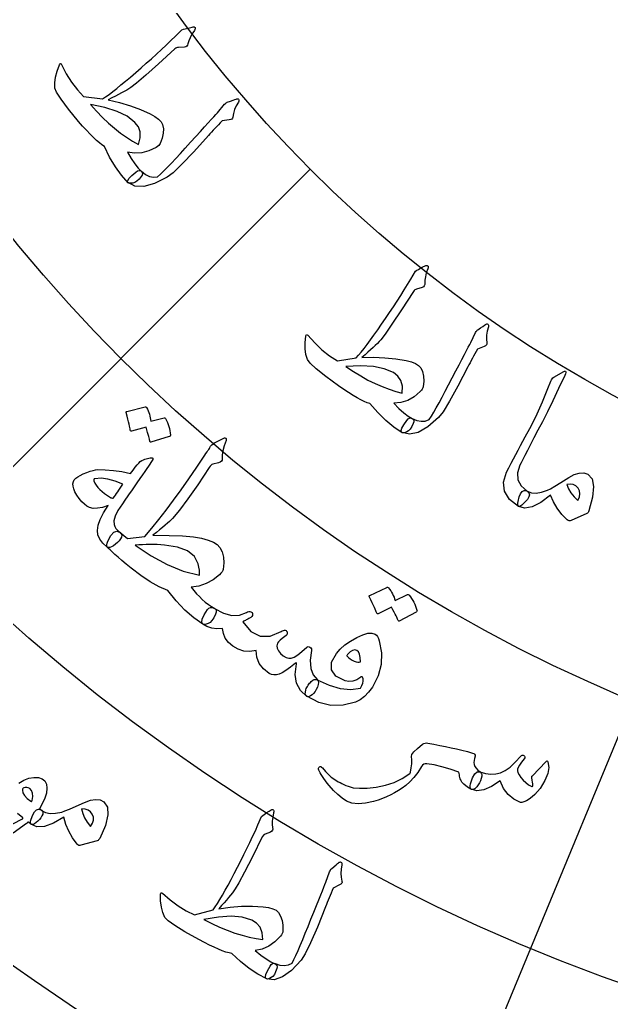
# Model space of a CAD drawing. Header units: millimetres. Extents: x -65 to 65, y -65 to 84.
# Drawn here: x -20.29 to -10.44, y -29.33 to -12.97 of the extents above; entities that cross this region are included whole.
import ezdxf

# ---------------------------------------------------------------- set-up
doc = ezdxf.new("R2010")
doc.units = ezdxf.units.MM
for name, color, linetype in [('ENGRAVE', 7, 'Continuous'), ('ENGRAVE_FINE', 8, 'Continuous'), ('GUIDE', 3, 'Continuous'), ('TEXT', 5, 'Continuous')]:
    doc.layers.add(name, color=color, linetype=linetype)

msp = doc.modelspace()

# ---------------------------------------------------------------- linework, layer by layer
at = {"layer": 'ENGRAVE'}
for radius in [57.525, 48.6086, 39.6922, 30.7759, 21.8595]:
    msp.add_circle((0, 0), radius, dxfattribs=at)
at = {"layer": 'ENGRAVE_FINE'}
for points in [[(-21.7618, -21.7618), (-15.457, -15.457)], [(-11.7774, -28.4332), (-8.3653, -20.1955)], [(-15.1896, -36.6709), (-11.7774, -28.4332)]]:
    msp.add_lwpolyline(points, dxfattribs=at)
for radius in [53.0668, 44.1504, 35.2341, 26.3177]:
    msp.add_circle((0, 0), radius, dxfattribs=at)
at = {"layer": 'GUIDE'}
msp.add_circle((0, 0), 59.475, dxfattribs=at)
at = {"layer": 'TEXT'}
for points in [[(-18.8826, -15.079), (-18.9228, -15.0531), (-18.9668, -15.0197), (-19.0146, -14.9787), (-19.0662, -14.93), (-19.1217, -14.8739), (-19.1814, -14.8106), (-19.2454, -14.74), (-19.3134, -14.6621), (-19.4826, -14.4554), (-19.6039, -14.2933), (-19.6783, -14.1768), (-19.7068, -14.1068), (-19.7097, -14.0179), (-19.6978, -13.9235), (-19.6713, -13.8238), (-19.6301, -13.7188), (-19.6213, -13.7049), (-19.6129, -13.6998), (-19.6048, -13.7033), (-19.597, -13.7155), (-19.5183, -13.8683), (-19.4305, -14.0083), (-19.3337, -14.1354), (-19.2283, -14.2494), (-18.9123, -14.2846), (-18.8618, -14.2513), (-18.8059, -14.2117), (-18.7447, -14.1658), (-18.6781, -14.1137), (-18.6064, -14.0556), (-18.5297, -13.9921), (-18.448, -13.9232), (-18.3614, -13.8488), (-18.2719, -13.7711), (-18.1842, -13.6938), (-18.0984, -13.6172), (-18.0145, -13.541), (-17.9325, -13.4656), (-17.8528, -13.3909), (-17.7751, -13.3171), (-17.6996, -13.2441), (-17.5909, -13.1366), (-17.5641, -13.1278), (-17.5381, -13.1199), (-17.5129, -13.1128), (-17.4886, -13.1066), (-17.4653, -13.1011), (-17.4431, -13.0962), (-17.422, -13.0918), (-17.4019, -13.088), (-17.3933, -13.0878), (-17.3856, -13.0896), (-17.3788, -13.0936), (-17.373, -13.0996), (-17.369, -13.1089), (-17.3696, -13.1202), (-17.3746, -13.1336), (-17.3842, -13.149), (-17.4245, -13.2105), (-17.4558, -13.2678), (-17.4782, -13.3208), (-17.4917, -13.3695), (-17.4987, -13.3925), (-17.5107, -13.4095), (-17.5279, -13.4206), (-17.5502, -13.4256), (-17.649, -13.4288), (-17.6651, -13.4299), (-17.6801, -13.4345), (-17.6941, -13.4424), (-17.7069, -13.4538), (-17.9813, -13.7023), (-18.195, -13.8923), (-18.3482, -14.0234), (-18.4413, -14.0952), (-18.4738, -14.117), (-18.5106, -14.1398), (-18.5517, -14.1635), (-18.5972, -14.1883), (-18.6466, -14.2144), (-18.7, -14.2421), (-18.7571, -14.2714), (-18.8181, -14.3022), (-18.6296, -14.3478), (-18.4504, -14.4023), (-18.2802, -14.4656), (-18.119, -14.5381), (-18.0401, -14.5811), (-17.9797, -14.6247), (-17.9377, -14.6688), (-17.9141, -14.7138), (-17.8999, -14.7843), (-17.9016, -14.8605), (-17.9192, -14.9425), (-17.9528, -15.0305), (-17.9634, -15.0477), (-17.9781, -15.0642), (-17.9971, -15.0801), (-18.0203, -15.0954), (-18.1415, -15.1533), (-18.2617, -15.1857), (-18.3811, -15.1925), (-18.4995, -15.1735), (-18.4372, -15.2781), (-18.3772, -15.3666), (-18.3195, -15.4391), (-18.2643, -15.4956), (-18.2517, -15.5124), (-18.2481, -15.5321), (-18.2536, -15.5548), (-18.2683, -15.5805), (-18.3047, -15.6256), (-18.34, -15.6589), (-18.3742, -15.6806), (-18.4074, -15.6904), (-18.4367, -15.6929), (-18.4595, -15.6926), (-18.4757, -15.6893), (-18.4854, -15.6832), (-18.5963, -15.559), (-18.6998, -15.4168), (-18.7953, -15.2568), (-18.8826, -15.079)], [(-18.3746, -14.6775), (-18.5047, -14.5773), (-18.6711, -14.4949), (-18.8743, -14.4295), (-19.1146, -14.3802), (-19.0154, -14.4914), (-18.9158, -14.5947), (-18.8156, -14.6898), (-18.7152, -14.777), (-18.6149, -14.856), (-18.5151, -14.9271), (-18.4159, -14.9901), (-18.3173, -15.0451), (-18.2876, -14.9352), (-18.2871, -14.8375), (-18.3161, -14.7517), (-18.3746, -14.6775)], [(-16.8349, -14.3421), (-16.7817, -14.3235), (-16.7398, -14.3084), (-16.7091, -14.2969), (-16.6895, -14.2891), (-16.6765, -14.2848), (-16.6652, -14.284), (-16.6558, -14.2867), (-16.6481, -14.2929), (-16.6424, -14.3026), (-16.641, -14.3135), (-16.6439, -14.3256), (-16.651, -14.3389), (-16.6871, -14.4029), (-16.7146, -14.4662), (-16.7336, -14.5288), (-16.744, -14.5907), (-16.7484, -14.6093), (-16.7595, -14.6232), (-16.7773, -14.6325), (-16.8019, -14.6371), (-16.9212, -14.652), (-16.952, -14.6847), (-16.9821, -14.717), (-17.0117, -14.7487), (-17.0406, -14.7798), (-17.0689, -14.8105), (-17.0966, -14.8406), (-17.1237, -14.8703), (-17.1501, -14.8994), (-17.3946, -15.1693), (-17.5899, -15.3753), (-17.7369, -15.5168), (-17.8357, -15.5934), (-18.0467, -15.6961), (-18.2259, -15.7449), (-18.373, -15.7396), (-18.4875, -15.6807), (-18.4897, -15.6781), (-18.4918, -15.6756), (-18.494, -15.6731), (-18.4961, -15.6706), (-18.4949, -15.6439), (-18.4714, -15.6075), (-18.4254, -15.5615), (-18.3571, -15.5056), (-18.3302, -15.4869), (-18.3062, -15.4786), (-18.2849, -15.4807), (-18.2664, -15.4931), (-18.2004, -15.5456), (-18.1331, -15.5786), (-18.0648, -15.5923), (-17.9955, -15.5865), (-17.9463, -15.5403), (-17.8915, -15.4864), (-17.8312, -15.4247), (-17.7652, -15.3554), (-17.6938, -15.2788), (-17.6171, -15.1954), (-17.5351, -15.1053), (-17.4477, -15.0084), (-17.361, -14.914), (-17.2832, -14.829), (-17.2144, -14.7534), (-17.1545, -14.6872), (-17.1033, -14.6305), (-17.0607, -14.5837), (-17.0266, -14.5468), (-17.001, -14.5197), (-16.881, -14.3774), (-16.8678, -14.365), (-16.8557, -14.3549), (-16.8447, -14.3473), (-16.8349, -14.3421)], [(-14.4576, -19.3626), (-14.503, -19.3477), (-14.554, -19.3265), (-14.6106, -19.2989), (-14.6728, -19.2648), (-14.7407, -19.2246), (-14.8145, -19.1784), (-14.8942, -19.1263), (-14.9798, -19.0681), (-15.1957, -18.9109), (-15.354, -18.7847), (-15.4555, -18.6908), (-15.5008, -18.6303), (-15.526, -18.545), (-15.5384, -18.4507), (-15.538, -18.3475), (-15.5246, -18.2355), (-15.5196, -18.2199), (-15.5128, -18.2128), (-15.504, -18.2141), (-15.4934, -18.2239), (-15.3787, -18.3519), (-15.2583, -18.4651), (-15.1326, -18.5637), (-15.0017, -18.6473), (-14.6871, -18.6015), (-14.6466, -18.5565), (-14.6026, -18.5041), (-14.5549, -18.4442), (-14.5037, -18.3769), (-14.449, -18.3026), (-14.3909, -18.2218), (-14.3293, -18.1344), (-14.2642, -18.0406), (-14.1973, -17.9427), (-14.132, -17.8458), (-14.0684, -17.75), (-14.0064, -17.6551), (-13.9462, -17.5614), (-13.8879, -17.469), (-13.8314, -17.3779), (-13.7768, -17.2882), (-13.6989, -17.1567), (-13.6751, -17.1414), (-13.6519, -17.1272), (-13.6294, -17.114), (-13.6074, -17.1019), (-13.5863, -17.0907), (-13.566, -17.0803), (-13.5467, -17.0707), (-13.5283, -17.0619), (-13.52, -17.0595), (-13.512, -17.0594), (-13.5045, -17.0615), (-13.4973, -17.0659), (-13.4911, -17.0738), (-13.4888, -17.0849), (-13.4903, -17.0991), (-13.4957, -17.1164), (-13.5191, -17.1861), (-13.535, -17.2495), (-13.5432, -17.3064), (-13.544, -17.3569), (-13.5449, -17.381), (-13.5523, -17.4005), (-13.5661, -17.4155), (-13.5864, -17.426), (-13.6811, -17.4541), (-13.6965, -17.4593), (-13.7098, -17.4675), (-13.7213, -17.4787), (-13.7308, -17.493), (-13.9336, -17.8027), (-14.0922, -18.0405), (-14.2073, -18.2061), (-14.2792, -18.2992), (-14.3052, -18.3284), (-14.3351, -18.3598), (-14.3688, -18.3932), (-14.4065, -18.4286), (-14.4478, -18.4664), (-14.4924, -18.5066), (-14.5403, -18.5494), (-14.5915, -18.5947), (-14.3976, -18.5912), (-14.2104, -18.5985), (-14.0298, -18.6168), (-13.8555, -18.6462), (-13.7683, -18.6679), (-13.6988, -18.6947), (-13.647, -18.7268), (-13.6128, -18.7644), (-13.5812, -18.829), (-13.5636, -18.9031), (-13.56, -18.987), (-13.5702, -19.0806), (-13.5761, -19.0998), (-13.5862, -19.1196), (-13.6005, -19.1398), (-13.6191, -19.1604), (-13.7217, -19.247), (-13.8298, -19.3088), (-13.9436, -19.3456), (-14.0629, -19.3572), (-13.9763, -19.4426), (-13.8958, -19.5131), (-13.8217, -19.5686), (-13.754, -19.6093), (-13.7375, -19.6224), (-13.7291, -19.6406), (-13.7287, -19.6639), (-13.7364, -19.6924), (-13.7603, -19.7453), (-13.786, -19.7865), (-13.8136, -19.8161), (-13.8432, -19.834), (-13.8709, -19.8438), (-13.8931, -19.8492), (-13.9096, -19.8502), (-13.9205, -19.8467), (-14.0592, -19.7546), (-14.1952, -19.6432), (-14.3282, -19.5125), (-14.4576, -19.3626)], [(-12.6626, -18.132), (-12.6159, -18.1005), (-12.5791, -18.0753), (-12.5523, -18.0564), (-12.5354, -18.0439), (-12.5238, -18.0365), (-12.5132, -18.0329), (-12.5033, -18.0331), (-12.4943, -18.0372), (-12.4864, -18.0451), (-12.4823, -18.0553), (-12.482, -18.0677), (-12.4855, -18.0824), (-12.5042, -18.1534), (-12.5149, -18.2216), (-12.5174, -18.2869), (-12.5119, -18.3495), (-12.5114, -18.3686), (-12.5186, -18.3849), (-12.5335, -18.3984), (-12.5561, -18.409), (-12.6678, -18.4536), (-12.6893, -18.4931), (-12.7103, -18.5319), (-12.7309, -18.57), (-12.751, -18.6075), (-12.7706, -18.6443), (-12.7898, -18.6805), (-12.8085, -18.716), (-12.8267, -18.7508), (-12.995, -19.0738), (-13.132, -19.3225), (-13.2384, -19.4965), (-13.3147, -19.5956), (-13.4928, -19.7483), (-13.6538, -19.8408), (-13.7975, -19.8729), (-13.9232, -19.8448), (-13.9259, -19.8429), (-13.9286, -19.841), (-13.9313, -19.8391), (-13.934, -19.8372), (-13.9397, -19.8111), (-13.9261, -19.77), (-13.8933, -19.7138), (-13.8413, -19.6425), (-13.82, -19.6176), (-13.7988, -19.6035), (-13.7777, -19.6001), (-13.7567, -19.6075), (-13.6795, -19.6415), (-13.6061, -19.6565), (-13.5365, -19.6524), (-13.4709, -19.6293), (-13.435, -19.5722), (-13.3957, -19.5061), (-13.3529, -19.4312), (-13.3066, -19.3475), (-13.2569, -19.2553), (-13.2037, -19.1553), (-13.1471, -19.0473), (-13.0871, -18.9315), (-13.0271, -18.8183), (-12.9733, -18.7164), (-12.9258, -18.6258), (-12.8846, -18.5466), (-12.8494, -18.4788), (-12.82, -18.4228), (-12.7963, -18.3784), (-12.7784, -18.3457), (-12.6983, -18.1778), (-12.6887, -18.1624), (-12.6795, -18.1496), (-12.6708, -18.1395), (-12.6626, -18.132)], [(-14.0676, -18.8457), (-14.2188, -18.7816), (-14.4006, -18.744), (-14.6137, -18.7321), (-14.8587, -18.7451), (-14.7346, -18.8277), (-14.6121, -18.9023), (-14.4911, -18.9691), (-14.372, -19.028), (-14.2549, -19.0792), (-14.1404, -19.1226), (-14.0285, -19.1585), (-13.9192, -19.1868), (-13.9182, -19.073), (-13.9425, -18.9784), (-13.9922, -18.9027), (-14.0676, -18.8457)], [(-11.2275, -18.8292), (-11.2176, -18.8239), (-11.2097, -18.8211), (-11.2037, -18.8209), (-11.1997, -18.8233), (-11.1958, -18.8306), (-11.1968, -18.8447), (-11.2028, -18.8658), (-11.2137, -18.8937), (-11.315, -19.1133), (-11.4106, -19.3153), (-11.5006, -19.4995), (-11.5852, -19.6658), (-11.6595, -19.8068), (-11.7259, -19.9334), (-11.7843, -20.0455), (-11.8349, -20.143), (-11.8777, -20.226), (-11.913, -20.2942), (-11.9408, -20.3477), (-11.9611, -20.3865), (-12.0025, -20.5139), (-11.996, -20.6291), (-11.9413, -20.7319), (-11.8383, -20.822), (-11.8106, -20.8488), (-11.8009, -20.8802), (-11.8092, -20.9162), (-11.8357, -20.9568), (-11.8865, -21.0154), (-11.9278, -21.0545), (-11.9595, -21.0741), (-11.9816, -21.074), (-12.1351, -20.9576), (-12.2193, -20.8232), (-12.2343, -20.6718), (-12.1806, -20.5038), (-12.1439, -20.4299), (-12.1066, -20.3562), (-12.0686, -20.2826), (-12.0299, -20.2092), (-11.9908, -20.1359), (-11.9513, -20.0625), (-11.9116, -19.989), (-11.8716, -19.9155), (-11.7949, -19.7754), (-11.7284, -19.6478), (-11.6719, -19.5328), (-11.6254, -19.4302), (-11.5831, -19.3304), (-11.539, -19.2233), (-11.4931, -19.1092), (-11.4453, -18.9879), (-11.4357, -18.9666), (-11.4243, -18.9488), (-11.4111, -18.9345), (-11.3959, -18.9236)], [(-17.8888, -19.5989), (-17.8825, -19.5985), (-17.8763, -19.6005), (-17.87, -19.605), (-17.8636, -19.612), (-17.8477, -19.6446), (-17.8334, -19.6774), (-17.8208, -19.7105), (-17.8099, -19.7439), (-17.8005, -19.7779), (-17.7928, -19.8129), (-17.7868, -19.8487), (-17.7824, -19.8855), (-17.7833, -19.8947), (-17.7869, -19.9022), (-17.7929, -19.908), (-17.8015, -19.9121), (-18.1093, -20.0057), (-18.1151, -20.0054), (-18.1201, -20.0008), (-18.1243, -19.9922), (-18.1276, -19.9793), (-18.1288, -19.9693), (-18.1318, -19.9542), (-18.1366, -19.934), (-18.1433, -19.9088), (-18.1518, -19.8781), (-18.1622, -19.8419), (-18.1742, -19.7999), (-18.1881, -19.7522), (-18.4303, -19.8195), (-18.4392, -19.8201), (-18.4461, -19.8159), (-18.4508, -19.8069), (-18.4534, -19.793), (-18.4556, -19.781), (-18.4595, -19.7625), (-18.465, -19.7375), (-18.4722, -19.7059), (-18.4813, -19.6676), (-18.4925, -19.6222), (-18.506, -19.5696), (-18.5215, -19.51), (-18.5217, -19.5023), (-18.5197, -19.4967), (-18.5155, -19.4932), (-18.509, -19.4918), (-18.2045, -19.4154), (-18.1983, -19.415), (-18.1921, -19.4172), (-18.1858, -19.4218), (-18.1795, -19.4289), (-18.1653, -19.4557), (-18.1527, -19.4831), (-18.1417, -19.5111), (-18.1325, -19.5396), (-18.1247, -19.5686), (-18.1184, -19.5978), (-18.1134, -19.6272), (-18.1097, -19.6569)], [(-17.8274, -22.4764), (-17.9684, -22.415), (-18.1175, -22.332), (-18.2744, -22.2272), (-18.4388, -22.1005), (-18.5194, -22.0347), (-18.5909, -21.975), (-18.6533, -21.9215), (-18.7067, -21.8741), (-18.7514, -21.8334), (-18.7878, -21.7998), (-18.8159, -21.7732), (-18.8356, -21.7537), (-18.8415, -21.7381), (-18.8413, -21.7163), (-18.8352, -21.6884), (-18.823, -21.6543), (-18.7753, -21.5604), (-18.7258, -21.5046), (-18.6748, -21.4869), (-18.6221, -21.5071), (-18.5002, -21.6073), (-18.2086, -21.5745), (-18.0936, -21.438), (-17.9759, -21.2919), (-17.8554, -21.1364), (-17.732, -20.9714), (-17.6057, -20.7973), (-17.4767, -20.6142), (-17.3448, -20.4222), (-17.2099, -20.2214), (-17.1902, -20.193), (-17.1725, -20.1676), (-17.1571, -20.145), (-17.1439, -20.1254), (-17.133, -20.1085), (-17.1246, -20.0942), (-17.1187, -20.0825), (-17.1153, -20.0735), (-17.093, -20.0473), (-17.0486, -20.0161), (-16.9821, -19.9798), (-16.8938, -19.9383), (-16.8835, -19.9346), (-16.8743, -19.9335), (-16.8662, -19.935), (-16.8592, -19.9392), (-16.8541, -19.9455), (-16.8517, -19.9538), (-16.852, -19.9639), (-16.855, -19.9759), (-16.8861, -20.0679), (-16.9074, -20.1485), (-16.9189, -20.2178), (-16.9207, -20.2756), (-16.9222, -20.3014), (-16.9328, -20.3221), (-16.9524, -20.3376), (-16.981, -20.348), (-17.0768, -20.3718), (-17.0907, -20.3773), (-17.1052, -20.3882), (-17.1203, -20.4045), (-17.136, -20.4263), (-17.3265, -20.7134), (-17.492, -20.9506), (-17.6328, -21.1376), (-17.7492, -21.274), (-17.7718, -21.2969), (-17.7997, -21.3234), (-17.8329, -21.3533), (-17.8714, -21.3868), (-17.9149, -21.4238), (-17.9631, -21.4642), (-18.0161, -21.5081), (-18.0737, -21.5554), (-17.8052, -21.5582), (-17.5809, -21.5666), (-17.4006, -21.582), (-17.2637, -21.605), (-17.1543, -21.6361), (-17.0675, -21.6716), (-17.0031, -21.7115), (-16.961, -21.7562), (-16.919, -21.8316), (-16.8958, -21.9179), (-16.8915, -22.0152), (-16.906, -22.1237), (-16.9117, -22.143), (-16.9232, -22.1641), (-16.9407, -22.1869), (-16.964, -22.2116), (-17.0721, -22.2963), (-17.1868, -22.3594), (-17.3082, -22.4005), (-17.4363, -22.4195), (-17.3919, -22.4751), (-17.3462, -22.5277), (-17.2993, -22.5772), (-17.2512, -22.6238), (-17.2018, -22.6672), (-17.151, -22.7073), (-17.0988, -22.7439), (-17.0452, -22.7772), (-17.0273, -22.7923), (-17.019, -22.8126), (-17.0203, -22.8382), (-17.0312, -22.869), (-17.0605, -22.9288), (-17.0906, -22.975), (-17.1215, -23.0077), (-17.1532, -23.0267), (-17.1848, -23.0368), (-17.2098, -23.0421), (-17.2285, -23.0426), (-17.2406, -23.0383), (-17.3932, -22.9302), (-17.5422, -22.8004), (-17.687, -22.6491), (-17.8274, -22.4764)], [(-18.118, -20.2661), (-18.0875, -20.2629), (-18.0736, -20.2716), (-18.0762, -20.2924), (-18.0954, -20.3251), (-18.1085, -20.3434), (-18.1263, -20.3691), (-18.1489, -20.4021), (-18.1762, -20.4424), (-18.2086, -20.4902), (-18.2467, -20.5457), (-18.2905, -20.609), (-18.3398, -20.68), (-18.3881, -20.7498), (-18.4314, -20.8124), (-18.4697, -20.8676), (-18.5029, -20.9155), (-18.531, -20.9559), (-18.5537, -20.9886), (-18.5711, -21.0135), (-18.5832, -21.0308), (-18.6566, -21.1421), (-18.7043, -21.2368), (-18.7262, -21.315), (-18.7224, -21.3765), (-18.7105, -21.4095), (-18.6898, -21.4423), (-18.6603, -21.4748), (-18.6221, -21.5071), (-18.6029, -21.53), (-18.595, -21.5557), (-18.5985, -21.584), (-18.6135, -21.6151), (-18.6372, -21.6476), (-18.6647, -21.6774), (-18.696, -21.7046), (-18.7311, -21.729), (-18.7645, -21.7469), (-18.7931, -21.7569), (-18.8168, -21.7592), (-18.8356, -21.7537), (-18.9084, -21.6892), (-18.9601, -21.6212), (-18.9907, -21.5497), (-19.0002, -21.4748), (-18.9872, -21.3885), (-18.9525, -21.2906), (-18.896, -21.181), (-18.8178, -21.0598), (-18.9141, -21.0901), (-18.9988, -21.1057), (-19.0718, -21.1066), (-19.1331, -21.093), (-19.1734, -21.0714), (-19.2148, -21.0395), (-19.2573, -20.9971), (-19.3009, -20.9445), (-19.3426, -20.8844), (-19.3738, -20.8301), (-19.3947, -20.7815), (-19.4052, -20.7388), (-19.4066, -20.6968), (-19.3997, -20.6607), (-19.3846, -20.6305), (-19.3611, -20.6063), (-19.3261, -20.5813), (-19.2838, -20.5571), (-19.234, -20.5336), (-19.1769, -20.5107), (-19.1176, -20.4896), (-19.0687, -20.4742), (-19.0301, -20.4645), (-19.002, -20.4607), (-18.8678, -20.4626), (-18.731, -20.4739), (-18.5914, -20.4945), (-18.449, -20.5242), (-18.4059, -20.4693), (-18.3683, -20.4225), (-18.336, -20.3836), (-18.3091, -20.3527), (-18.2846, -20.3284), (-18.2595, -20.3095), (-18.234, -20.2959), (-18.208, -20.2876)], [(-18.5781, -20.7054), (-18.7049, -20.6517), (-18.8241, -20.6183), (-18.9357, -20.6055), (-19.0399, -20.6132), (-19.0505, -20.6177), (-19.0568, -20.6248), (-19.0588, -20.6347), (-19.0565, -20.6472), (-19.0397, -20.6848), (-19.0179, -20.7216), (-18.991, -20.7578), (-18.9591, -20.7932), (-18.9223, -20.8278), (-18.8804, -20.8616), (-18.8335, -20.8947), (-18.7817, -20.9268), (-18.7728, -20.9308), (-18.762, -20.9335), (-18.7495, -20.9347), (-18.735, -20.9346), (-18.7168, -20.911), (-18.6982, -20.886), (-18.6793, -20.8595), (-18.6598, -20.8316), (-18.64, -20.8022), (-18.6198, -20.7714), (-18.5991, -20.7391), (-18.5781, -20.7054)], [(-10.8288, -20.5376), (-10.7577, -20.6153), (-10.7312, -20.743), (-10.749, -20.9209), (-10.8111, -21.1493), (-10.8171, -21.165), (-10.8247, -21.1776), (-10.8339, -21.1872), (-10.8447, -21.1936), (-11.1059, -21.3089), (-11.1233, -21.315), (-11.14, -21.3156), (-11.1561, -21.3106), (-11.1715, -21.3), (-11.2606, -21.2066), (-11.3372, -21.1063), (-11.4013, -20.9994), (-11.4528, -20.886), (-11.6123, -21.0089), (-11.7539, -21.0811), (-11.8772, -21.1028), (-11.9816, -21.074), (-11.9897, -21.0645), (-11.994, -21.0475), (-11.9945, -21.0229), (-11.9911, -20.9908), (-11.972, -20.9172), (-11.949, -20.8627), (-11.9222, -20.827), (-11.8916, -20.8101), (-11.8789, -20.8093), (-11.8658, -20.811), (-11.8522, -20.8152), (-11.8383, -20.822), (-11.7675, -20.8477), (-11.6875, -20.8534), (-11.5985, -20.8391), (-11.5005, -20.8045), (-11.4523, -20.7796), (-11.3772, -20.7364), (-11.2753, -20.6746), (-11.1471, -20.594), (-11.0548, -20.5445), (-10.9711, -20.5185), (-10.8958, -20.5162), (-10.8288, -20.5376)], [(-11.1797, -20.7081), (-11.1506, -20.781), (-11.1099, -20.8498), (-11.0576, -20.9145), (-10.9938, -20.9749), (-10.9684, -20.9166), (-10.9595, -20.8629), (-10.9669, -20.8137), (-10.9907, -20.769), (-11.0264, -20.7334), (-11.0697, -20.7115), (-11.1208, -20.7031), (-11.1797, -20.7081)], [(-17.3216, -22.0307), (-17.3842, -21.9086), (-17.4983, -21.8164), (-17.6646, -21.7532), (-17.8835, -21.7182), (-17.9446, -21.7133), (-18.0058, -21.71), (-18.0669, -21.7083), (-18.1282, -21.7083), (-18.1892, -21.7096), (-18.2496, -21.7118), (-18.3095, -21.7149), (-18.3689, -21.719), (-18.1049, -21.8991), (-17.8382, -22.0428), (-17.5699, -22.1504), (-17.3009, -22.2218), (-17.2979, -22.1822), (-17.3004, -22.1372), (-17.3083, -22.0867), (-17.3216, -22.0307)], [(-13.8323, -22.5429), (-13.8263, -22.5413), (-13.8198, -22.5421), (-13.8128, -22.5453), (-13.8053, -22.551), (-13.7836, -22.5799), (-13.7635, -22.6094), (-13.7449, -22.6395), (-13.728, -22.6702), (-13.7125, -22.7018), (-13.6984, -22.7346), (-13.6858, -22.7687), (-13.6746, -22.8039), (-13.6739, -22.8131), (-13.6759, -22.8211), (-13.6808, -22.8279), (-13.6884, -22.8336), (-13.9726, -22.9838), (-13.9784, -22.9846), (-13.9841, -22.9811), (-13.9898, -22.9733), (-13.9955, -22.9614), (-13.9985, -22.9517), (-14.0043, -22.9375), (-14.0128, -22.9186), (-14.024, -22.8951), (-14.0381, -22.8667), (-14.055, -22.8331), (-14.0747, -22.7942), (-14.0971, -22.7501), (-14.3219, -22.8619), (-14.3306, -22.8643), (-14.3381, -22.8614), (-14.3444, -22.8535), (-14.3495, -22.8404), (-14.3539, -22.829), (-14.3612, -22.8116), (-14.3713, -22.7881), (-14.3842, -22.7585), (-14.4002, -22.7226), (-14.4198, -22.6802), (-14.4427, -22.6312), (-14.4691, -22.5756), (-14.4707, -22.5681), (-14.4697, -22.5623), (-14.4663, -22.5581), (-14.4602, -22.5555), (-14.176, -22.4228), (-14.17, -22.4212), (-14.1635, -22.4221), (-14.1565, -22.4255), (-14.149, -22.4313), (-14.13, -22.4549), (-14.1126, -22.4794), (-14.0967, -22.5047), (-14.0823, -22.531), (-14.0693, -22.5579), (-14.0576, -22.5853), (-14.0472, -22.6133), (-14.038, -22.6417)], [(-16.517, -22.8419), (-16.4962, -22.8325), (-16.4771, -22.827), (-16.4597, -22.8254), (-16.4439, -22.8275), (-16.4308, -22.8334), (-16.4213, -22.8427), (-16.4154, -22.8555), (-16.4132, -22.8719), (-16.4162, -22.8896), (-16.4257, -22.9064), (-16.4419, -22.9224), (-16.4648, -22.9375), (-16.4781, -22.9438), (-16.4916, -22.9506), (-16.5051, -22.9579), (-16.5187, -22.9657), (-16.5326, -22.9735), (-16.5471, -22.981), (-16.5622, -22.988), (-16.5778, -22.9946), (-16.4415, -23.1559), (-16.2888, -23.2367), (-16.121, -23.2369), (-15.9392, -23.1564), (-15.9188, -23.1465), (-15.9005, -23.1401), (-15.884, -23.1374), (-15.8696, -23.1383), (-15.8562, -23.1436), (-15.8461, -23.1521), (-15.8394, -23.1639), (-15.8359, -23.1788), (-15.8369, -23.1952), (-15.8436, -23.2109), (-15.8559, -23.2261), (-15.8738, -23.2407), (-15.9195, -23.2745), (-15.9551, -23.3048), (-15.9806, -23.3316), (-15.9959, -23.3548), (-16.008, -23.3946), (-16.0039, -23.4361), (-15.9837, -23.4792), (-15.9474, -23.5239), (-15.9017, -23.5635), (-15.8567, -23.5894), (-15.8125, -23.6016), (-15.7691, -23.6001), (-15.7206, -23.5827), (-15.6611, -23.5469), (-15.5908, -23.4928), (-15.5095, -23.4203), (-15.4991, -23.4119), (-15.4869, -23.4091), (-15.473, -23.4118), (-15.4573, -23.42), (-15.4432, -23.4315), (-15.4341, -23.444), (-15.43, -23.4576), (-15.4309, -23.4721), (-15.4532, -23.6354), (-15.4442, -23.7719), (-15.4039, -23.8814), (-15.3325, -23.9636), (-15.319, -23.983), (-15.3148, -24.0093), (-15.32, -24.0425), (-15.3344, -24.0827), (-15.353, -24.1244), (-15.3736, -24.1598), (-15.3964, -24.1891), (-15.4212, -24.2122), (-15.4476, -24.2311), (-15.4708, -24.2418), (-15.4911, -24.2442), (-15.5083, -24.2383), (-15.6155, -24.1427), (-15.6805, -24.0202), (-15.7032, -23.8713), (-15.6835, -23.6963), (-15.6822, -23.6873), (-15.6843, -23.6826), (-15.6899, -23.6822), (-15.6987, -23.6861), (-15.784, -23.7532), (-15.8577, -23.8057), (-15.9196, -23.8436), (-15.9697, -23.8671), (-16.0145, -23.8777), (-16.0572, -23.8793), (-16.0978, -23.8719), (-16.1363, -23.8555), (-16.2341, -23.7794), (-16.3031, -23.6901), (-16.3431, -23.5879), (-16.3541, -23.473), (-16.4584, -23.4891), (-16.5576, -23.483), (-16.6517, -23.4547), (-16.7405, -23.4043), (-16.8146, -23.3402), (-16.868, -23.2689), (-16.9007, -23.1905), (-16.9125, -23.1053), (-17.0082, -23.1118), (-17.0953, -23.1024), (-17.1738, -23.0772), (-17.2436, -23.0361), (-17.2599, -23.0049), (-17.2524, -22.9536), (-17.221, -22.8823), (-17.1657, -22.7909), (-17.1431, -22.7674), (-17.116, -22.7569), (-17.0843, -22.7594), (-17.0481, -22.775), (-16.8999, -22.8531), (-16.7618, -22.8901), (-16.634, -22.8862), (-16.517, -22.8419)], [(-14.3698, -23.2036), (-14.3511, -23.2194), (-14.334, -23.2427), (-14.3184, -23.2736), (-14.3043, -23.3121), (-14.2649, -23.5128), (-14.27, -23.7082), (-14.3202, -23.8984), (-14.4164, -24.0832), (-14.4816, -24.1703), (-14.5505, -24.2415), (-14.6233, -24.2966), (-14.7, -24.3355), (-14.9048, -24.3873), (-15.1088, -24.3881), (-15.3113, -24.3378), (-15.5114, -24.2363), (-15.5275, -24.2198), (-15.5353, -24.1963), (-15.5346, -24.1657), (-15.5256, -24.1282), (-15.5187, -24.1086), (-15.5102, -24.0896), (-15.5, -24.0711), (-15.4883, -24.0531), (-15.4757, -24.0359), (-15.463, -24.0198), (-15.4502, -24.0048), (-15.4374, -23.991), (-15.4117, -23.9693), (-15.3861, -23.9572), (-15.3608, -23.9546), (-15.3356, -23.9616), (-15.1388, -24.0527), (-14.9527, -24.1065), (-14.7779, -24.1232), (-14.6149, -24.1032), (-14.5937, -24.0565), (-14.579, -24.0179), (-14.5709, -23.9876), (-14.5694, -23.9655), (-14.571, -23.9446), (-14.5749, -23.9293), (-14.581, -23.9194), (-14.5895, -23.9151), (-14.5963, -23.9136), (-14.6023, -23.9136), (-14.6077, -23.9151), (-14.6125, -23.918), (-14.6795, -23.9609), (-14.7452, -23.9855), (-14.8093, -23.9917), (-14.8719, -23.9796), (-15.0258, -23.8993), (-15.1013, -23.7961), (-15.0983, -23.6711), (-15.0172, -23.5242), (-14.9534, -23.451), (-14.8757, -23.3823), (-14.7842, -23.3181), (-14.679, -23.2582), (-14.5794, -23.2122), (-14.4948, -23.1877), (-14.425, -23.1848), (-14.3698, -23.2036)], [(-14.6759, -23.4741), (-14.7114, -23.4639), (-14.7494, -23.4719), (-14.7899, -23.498), (-14.8329, -23.5424), (-14.8378, -23.5506), (-14.8409, -23.5567), (-14.8421, -23.5607), (-14.8415, -23.5627), (-14.8156, -23.5894), (-14.7871, -23.6129), (-14.756, -23.6331), (-14.7224, -23.6501), (-14.6907, -23.6615), (-14.6622, -23.6672), (-14.6371, -23.6671), (-14.6152, -23.6611), (-14.6189, -23.5904), (-14.6302, -23.5357), (-14.6492, -23.4969), (-14.6759, -23.4741)], [(-12.7668, -25.7878), (-12.8178, -25.7597), (-12.8612, -25.7297), (-12.8968, -25.698), (-12.9248, -25.6644), (-12.9363, -25.6474), (-12.946, -25.6293), (-12.9538, -25.6101), (-12.9598, -25.5899), (-12.9645, -25.5687), (-12.9685, -25.5468), (-12.9719, -25.5243), (-12.9747, -25.501), (-13.1222, -25.4509), (-13.2606, -25.4107), (-13.39, -25.3807), (-13.5105, -25.3609), (-13.5383, -25.3613), (-13.5622, -25.3693), (-13.5824, -25.3849), (-13.5989, -25.4082), (-13.6619, -25.5063), (-13.7267, -25.5916), (-13.7933, -25.664), (-13.8617, -25.7237), (-13.9212, -25.767), (-13.9828, -25.8076), (-14.0465, -25.8454), (-14.1125, -25.8804), (-14.1805, -25.9124), (-14.2505, -25.9412), (-14.3225, -25.9668), (-14.3964, -25.989), (-14.5339, -26.0196), (-14.6549, -26.0283), (-14.7592, -26.0155), (-14.8465, -25.9812), (-14.9213, -25.9328), (-14.995, -25.8737), (-15.0674, -25.8041), (-15.1384, -25.7239), (-15.1713, -25.6817), (-15.2008, -25.6423), (-15.2268, -25.6057), (-15.2494, -25.5718), (-15.2688, -25.5408), (-15.2856, -25.5127), (-15.2995, -25.4875), (-15.3108, -25.4653), (-15.3158, -25.4491), (-15.3159, -25.4348), (-15.3109, -25.4224), (-15.301, -25.412), (-15.2885, -25.406), (-15.2758, -25.4071), (-15.2628, -25.4152), (-15.2495, -25.4302), (-15.1984, -25.4906), (-15.1498, -25.5414), (-15.1038, -25.5826), (-15.0605, -25.6142), (-15.0373, -25.6293), (-15.0122, -25.6446), (-14.9852, -25.6598), (-14.9563, -25.6751), (-14.9254, -25.6905), (-14.8927, -25.7058), (-14.858, -25.7212), (-14.8214, -25.7365), (-14.7383, -25.7591), (-14.6329, -25.7692), (-14.5052, -25.7664), (-14.3556, -25.7505), (-14.2001, -25.7192), (-14.0549, -25.6703), (-13.9198, -25.6042), (-13.7949, -25.5209), (-13.7899, -25.5174), (-13.7865, -25.5131), (-13.7847, -25.5079), (-13.7846, -25.5017), (-13.7695, -25.4296), (-13.7617, -25.3616), (-13.7615, -25.2978), (-13.7686, -25.2382), (-13.762, -25.2057), (-13.7286, -25.161), (-13.6686, -25.1039), (-13.5821, -25.0344), (-13.5615, -25.0229), (-13.5398, -25.0161), (-13.5171, -25.014), (-13.4932, -25.0166), (-13.394, -25.0357), (-13.2967, -25.0549), (-13.2013, -25.0744), (-13.1077, -25.094), (-13.0157, -25.1143), (-12.9249, -25.1357), (-12.8353, -25.1582), (-12.747, -25.1817), (-12.7269, -25.1894), (-12.7137, -25.2006), (-12.7074, -25.2154), (-12.708, -25.2339), (-12.7186, -25.2711), (-12.7243, -25.3068), (-12.7251, -25.3409), (-12.7209, -25.3734), (-12.7091, -25.4036), (-12.6888, -25.434), (-12.6597, -25.4647), (-12.6221, -25.4955), (-12.6054, -25.5146), (-12.5967, -25.5394), (-12.5958, -25.5699), (-12.6029, -25.6061), (-12.6159, -25.6441), (-12.6331, -25.68), (-12.6544, -25.714), (-12.6799, -25.7458), (-12.7054, -25.7704), (-12.7284, -25.7856), (-12.7489, -25.7914), (-12.7668, -25.7878)], [(-11.5302, -25.3282), (-11.5187, -25.3175), (-11.5089, -25.314), (-11.501, -25.3176), (-11.4948, -25.3283), (-11.4789, -25.4206), (-11.4949, -25.5252), (-11.5431, -25.6421), (-11.6237, -25.7712), (-11.6656, -25.8236), (-11.7097, -25.8706), (-11.7559, -25.912), (-11.8043, -25.948), (-11.8524, -25.9771), (-11.893, -25.9962), (-11.9261, -26.0052), (-11.9515, -26.0042), (-12.0628, -25.9493), (-12.1561, -25.8712), (-12.2311, -25.7702), (-12.2875, -25.6464), (-12.4322, -25.7404), (-12.5617, -25.7947), (-12.6755, -25.8093), (-12.7734, -25.7845), (-12.784, -25.774), (-12.7891, -25.7555), (-12.7887, -25.7292), (-12.7827, -25.695), (-12.7492, -25.594), (-12.7123, -25.5266), (-12.6721, -25.4927), (-12.6286, -25.4923), (-12.5344, -25.5203), (-12.4454, -25.5329), (-12.3618, -25.5299), (-12.2837, -25.5115), (-12.206, -25.4747), (-12.1239, -25.4163), (-12.0374, -25.3363), (-11.9466, -25.2347), (-11.9338, -25.2235), (-11.9207, -25.2179), (-11.9073, -25.218), (-11.8936, -25.2237), (-11.8818, -25.234), (-11.8774, -25.2463), (-11.8804, -25.2607), (-11.8909, -25.2771), (-11.9355, -25.3364), (-11.9689, -25.3855), (-11.991, -25.4244), (-12.0018, -25.4532), (-12.0015, -25.4781), (-11.9919, -25.5089), (-11.9729, -25.5456), (-11.9446, -25.5881), (-11.9069, -25.6323), (-11.8634, -25.6727), (-11.8139, -25.7093), (-11.7586, -25.7418), (-11.7584, -25.7419), (-11.7578, -25.7422), (-11.7567, -25.7427), (-11.7553, -25.7433), (-11.7516, -25.7413), (-11.7486, -25.7354), (-11.7465, -25.7257), (-11.745, -25.7122), (-11.7453, -25.6931), (-11.7483, -25.6668), (-11.754, -25.6333), (-11.7623, -25.5926), (-11.7637, -25.5853), (-11.7624, -25.5776), (-11.7585, -25.5697), (-11.752, -25.5615)], [(-20.0839, -25.9738), (-20.0748, -25.9063), (-20.0787, -25.8505), (-20.0956, -25.8065), (-20.1258, -25.7741), (-20.1505, -25.7634), (-20.1756, -25.7576), (-20.2008, -25.7567), (-20.2264, -25.7607), (-20.2371, -25.7652), (-20.2444, -25.7732), (-20.2484, -25.7849), (-20.2491, -25.8002), (-20.2408, -25.8439), (-20.2148, -25.8894), (-20.1712, -25.9369), (-20.11, -25.9863), (-20.1026, -25.99), (-20.0957, -25.9891), (-20.0895, -25.9837), (-20.0839, -25.9738)], [(-18.8907, -25.9948), (-18.831, -26.0823), (-18.823, -26.2126), (-18.8663, -26.3862), (-18.961, -26.603), (-18.9693, -26.6177), (-18.9786, -26.6291), (-18.9891, -26.6372), (-19.0007, -26.642), (-19.2755, -26.7185), (-19.2935, -26.7221), (-19.31, -26.7203), (-19.3252, -26.7131), (-19.3389, -26.7004), (-19.4133, -26.5956), (-19.4746, -26.4858), (-19.5228, -26.3711), (-19.5578, -26.2518), (-19.7326, -26.3517), (-19.8824, -26.4042), (-20.007, -26.4092), (-20.106, -26.3671), (-20.1127, -26.3566), (-20.1147, -26.3392), (-20.1117, -26.3148), (-20.104, -26.2835), (-20.0752, -26.2132), (-20.0451, -26.1622), (-20.0138, -26.1304), (-19.9813, -26.1178), (-19.9687, -26.1186), (-19.9559, -26.122), (-19.9431, -26.128), (-19.9302, -26.1365), (-19.8638, -26.1714), (-19.7855, -26.1877), (-19.6954, -26.1855), (-19.5938, -26.1647), (-19.5426, -26.1466), (-19.4623, -26.1141), (-19.3529, -26.067), (-19.2145, -26.0051), (-19.116, -25.9692), (-19.0293, -25.9555), (-18.9542, -25.964), (-18.8907, -25.9948)], [(-19.2628, -26.1137), (-19.2441, -26.1899), (-19.2135, -26.2638), (-19.1709, -26.3352), (-19.1164, -26.4042), (-19.0829, -26.3501), (-19.0664, -26.2982), (-19.0668, -26.2484), (-19.0839, -26.2008), (-19.1143, -26.1605), (-19.1542, -26.1325), (-19.2037, -26.117), (-19.2628, -26.1137)], [(-16.7597, -28.5213), (-16.8063, -28.5117), (-16.8591, -28.4964), (-16.9181, -28.4755), (-16.9833, -28.4488), (-17.0548, -28.4168), (-17.133, -28.3796), (-17.2176, -28.3373), (-17.3087, -28.2898), (-17.5401, -28.1602), (-17.7113, -28.0547), (-17.8227, -27.9745), (-17.8747, -27.9203), (-17.91, -27.8391), (-17.9338, -27.7473), (-17.9461, -27.645), (-17.9468, -27.5324), (-17.9438, -27.5163), (-17.9379, -27.5084), (-17.9291, -27.5086), (-17.9174, -27.517), (-17.7879, -27.6291), (-17.6549, -27.7262), (-17.5185, -27.8083), (-17.379, -27.8753), (-17.0724, -27.7923), (-17.0374, -27.7429), (-16.9998, -27.6856), (-16.9595, -27.6206), (-16.9166, -27.5477), (-16.8709, -27.4675), (-16.8227, -27.3805), (-16.7718, -27.2865), (-16.7183, -27.1856), (-16.6634, -27.0805), (-16.61, -26.9766), (-16.5582, -26.8739), (-16.5079, -26.7723), (-16.4593, -26.672), (-16.4125, -26.5733), (-16.3674, -26.4761), (-16.324, -26.3804), (-16.2625, -26.2404), (-16.2405, -26.2225), (-16.219, -26.2057), (-16.198, -26.1901), (-16.1775, -26.1755), (-16.1577, -26.162), (-16.1386, -26.1494), (-16.1203, -26.1377), (-16.1029, -26.127), (-16.0948, -26.1237), (-16.0869, -26.1227), (-16.079, -26.124), (-16.0712, -26.1276), (-16.0639, -26.1349), (-16.0601, -26.1457), (-16.0598, -26.1601), (-16.0629, -26.178), (-16.0776, -26.2503), (-16.0855, -26.3153), (-16.0865, -26.3732), (-16.0809, -26.4238), (-16.0788, -26.4479), (-16.0837, -26.4682), (-16.0958, -26.4847), (-16.1149, -26.4973), (-16.2067, -26.5357), (-16.2214, -26.5425), (-16.2338, -26.5522), (-16.2439, -26.5646), (-16.2517, -26.5799), (-16.4167, -26.9114), (-16.5465, -27.1661), (-16.6416, -27.3439), (-16.7022, -27.4447), (-16.7246, -27.4768), (-16.7507, -27.5113), (-16.7804, -27.5484), (-16.8137, -27.588), (-16.8504, -27.6303), (-16.89, -27.6754), (-16.9327, -27.7235), (-16.9783, -27.7744), (-16.7859, -27.7485), (-16.5989, -27.7347), (-16.4169, -27.7329), (-16.2398, -27.7432), (-16.1504, -27.7556), (-16.0781, -27.7749), (-16.0228, -27.8015), (-15.9846, -27.8353), (-15.9461, -27.8964), (-15.9206, -27.9684), (-15.908, -28.0515), (-15.9083, -28.1457), (-15.9122, -28.1655), (-15.9202, -28.1862), (-15.9324, -28.2078), (-15.9487, -28.2302), (-16.0418, -28.327), (-16.1429, -28.3997), (-16.252, -28.4483), (-16.3693, -28.4725), (-16.2744, -28.5482), (-16.1874, -28.6097), (-16.1082, -28.6571), (-16.037, -28.6906), (-16.0193, -28.7018), (-16.0091, -28.719), (-16.0064, -28.7422), (-16.0112, -28.7713), (-16.0296, -28.8263), (-16.0511, -28.8699), (-16.0756, -28.9021), (-16.1031, -28.9229), (-16.1296, -28.9356), (-16.151, -28.9433), (-16.1673, -28.9459), (-16.1784, -28.9436), (-16.3249, -28.8668), (-16.4708, -28.7708), (-16.6158, -28.6557), (-16.7597, -28.5213)], [(-15.1008, -27.1102), (-15.0572, -27.0743), (-15.0229, -27.0457), (-14.9979, -27.0244), (-14.9822, -27.0103), (-14.9714, -27.0018), (-14.961, -26.9972), (-14.951, -26.9965), (-14.9415, -26.9997), (-14.9326, -27.0069), (-14.9273, -27.0167), (-14.9257, -27.0291), (-14.9276, -27.0442), (-14.9387, -27.1169), (-14.942, -27.1861), (-14.9375, -27.2517), (-14.9252, -27.3138), (-14.9227, -27.3328), (-14.9282, -27.3498), (-14.9418, -27.3646), (-14.9634, -27.3773), (-15.0711, -27.4322), (-15.0885, -27.4736), (-15.1056, -27.5143), (-15.1222, -27.5544), (-15.1385, -27.5937), (-15.1543, -27.6323), (-15.1698, -27.6702), (-15.1848, -27.7074), (-15.1995, -27.7439), (-15.3348, -28.082), (-15.4467, -28.343), (-15.5355, -28.5266), (-15.6018, -28.6327), (-15.764, -28.8022), (-15.9148, -28.9103), (-16.054, -28.9569), (-16.1813, -28.942), (-16.1842, -28.9404), (-16.187, -28.9388), (-16.1899, -28.9372), (-16.1927, -28.9356), (-16.2009, -28.9103), (-16.1915, -28.868), (-16.1646, -28.8088), (-16.1202, -28.7326), (-16.1016, -28.7056), (-16.082, -28.6894), (-16.0614, -28.6838), (-16.0398, -28.689), (-15.9598, -28.7149), (-15.8854, -28.7223), (-15.8168, -28.7112), (-15.7538, -28.6817), (-15.7238, -28.6213), (-15.6911, -28.5517), (-15.656, -28.4729), (-15.6183, -28.3849), (-15.578, -28.2883), (-15.5351, -28.1834), (-15.4896, -28.0703), (-15.4415, -27.949), (-15.3932, -27.8303), (-15.35, -27.7235), (-15.312, -27.6286), (-15.2791, -27.5455), (-15.2511, -27.4745), (-15.2275, -27.4157), (-15.2085, -27.3692), (-15.1941, -27.3348), (-15.1317, -27.1594), (-15.1238, -27.1431), (-15.116, -27.1294), (-15.1083, -27.1185), (-15.1008, -27.1102)], [(-16.4289, -27.9647), (-16.5865, -27.9177), (-16.7714, -27.9007), (-16.9844, -27.9134), (-17.2258, -27.9551), (-17.0933, -28.0224), (-16.9634, -28.0822), (-16.836, -28.1346), (-16.7112, -28.1796), (-16.5895, -28.2174), (-16.471, -28.248), (-16.356, -28.2715), (-16.2445, -28.2879), (-16.2555, -28.1747), (-16.2899, -28.0831), (-16.3476, -28.0132), (-16.4289, -27.9647)]]:
    msp.add_lwpolyline(points, close=True, dxfattribs=at)
for points in [[(-20.3095, -25.683), (-20.2226, -25.6343), (-20.1393, -25.6028), (-20.0594, -25.5885), (-19.983, -25.5912), (-19.918, -25.6107), (-19.8725, -25.6466), (-19.8463, -25.699), (-19.8393, -25.7679), (-19.849, -25.8489), (-19.8733, -25.9327), (-19.9125, -26.0194), (-19.9664, -26.1089), (-19.9612, -26.1127), (-19.9561, -26.1162), (-19.9511, -26.1195), (-19.946, -26.1224), (-19.941, -26.1254), (-19.9359, -26.1286), (-19.9308, -26.1321), (-19.9257, -26.136), (-19.911, -26.1529), (-19.9058, -26.1743), (-19.9101, -26.2002), (-19.9239, -26.2304), (-19.943, -26.2606), (-19.9653, -26.289), (-19.9908, -26.3154), (-20.0194, -26.3399), (-20.0473, -26.3594), (-20.0707, -26.3707), (-20.0893, -26.374), (-20.1034, -26.3691), (-20.1529, -26.3312), (-20.1568, -26.3356), (-20.1626, -26.3411), (-20.1702, -26.3477), (-20.1797, -26.3554), (-20.1797, -26.3554), (-20.4024, -26.5187)], [(-20.4084, -26.3625), (-20.246, -26.2801), (-20.243, -26.2751), (-20.2416, -26.2703), (-20.2419, -26.2657), (-20.244, -26.2613), (-20.3294, -26.1871)]]:
    msp.add_lwpolyline(points, dxfattribs=at)

doc.saveas('drawing.dxf')
